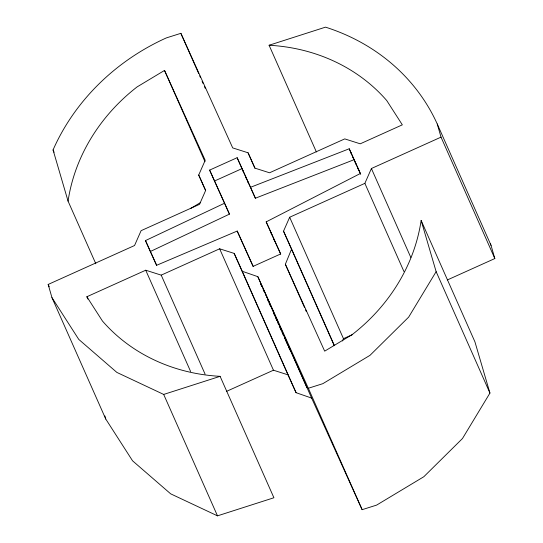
<?xml version="1.0" encoding="UTF-8"?>
<svg xmlns="http://www.w3.org/2000/svg" width="543" height="543" viewBox="0 0 543 543"><rect width="100%" height="100%" fill="white"/><g stroke="black" fill="none" stroke-linecap="round" stroke-linejoin="round"><path stroke-width="0.81" d="M304.555 307.576L285.36 264.265L291.605 249.033L283.527 231.175L289.663 217.241L364.869 183.351L371.405 168.513L441.025 137.135L437.244 123.974A211.308 189.765 -23.9 0 0 325.508 27.15L269.09 45.245L316.386 151.972M205.566 190.491L198.711 175.022L205.193 160.314L164.522 70.427L137.094 86.914A181.124 162.656 -23.9 0 0 68.065 201.141L95.826 263.783M342.443 340.984L343.468 338.662L352.678 334.508M285.36 264.265L324.673 351.151L352.102 334.671A181.124 162.656 -23.9 0 0 421.13 220.438L436.138 271.649L408.669 317.105L370.021 355.319L322.827 383.677L308.329 388.259L257.837 276.672L242.259 271.269L234.182 253.411L219.644 248.796L161.21 275.131L145.728 270.217L86.866 296.743L87.898 299.064M421.13 220.438L474.935 341.859L489.942 393.071L462.473 438.527L423.825 476.734L376.632 505.099L362.133 509.673L311.641 398.087L257.837 276.672M190.898 208.329L200.279 202.688M280.697 254.185L266.179 221.877L360.396 173.475L349.224 148.775L250.533 187.301L237.142 157.701L209.618 170.102L229.438 214.132L150.323 251.518L156.608 265.412M150.323 251.518L145.483 240.59L224.598 203.204L209.618 170.102M214.465 181.029L241.988 168.629L237.142 157.701M86.866 296.743L102.451 321.028A181.124 162.656 -23.9 0 0 220.105 376.333L273.91 497.755L217.492 515.85L170.678 493.838L132.567 460.817L105.756 419.026L51.952 297.612L48.171 284.444L134.555 245.517L141.092 230.673L199.532 204.338L205.668 190.41L198.711 175.022M447.398 279.93L494.829 258.556L491.048 245.388L437.244 123.974M226.546 391.354L273.455 370.217L287.987 374.833L296.064 392.684L311.641 398.087M266.179 221.877L280.69 253.948L253.167 266.348L237.196 231.053L156.655 265.289L145.483 240.59M241.988 168.629L255.38 198.229L354.063 159.703L360.701 174.364M51.952 297.612L78.762 339.402L116.874 372.423L163.687 394.435L220.105 376.333M269.09 45.245A181.124 162.656 -23.9 0 1 386.745 100.557L402.329 124.842L360.233 143.814L344.751 138.893L269.545 172.783L255.013 168.167L248.056 152.787L232.709 147.906L180.867 33.327L166.368 37.901A211.308 189.765 -23.9 0 0 53.058 149.929L68.065 201.141M253.153 266.538L237.196 231.053M441.025 137.135L494.829 258.556M436.138 271.649L489.942 393.071M371.405 168.513L410.82 257.45M364.869 183.351L403.938 271.514M349.224 148.775L354.063 159.703M355.095 162.018L356.12 164.339M357.83 168.201L358.855 170.516M350.581 152.04L351.26 153.588M352.977 157.456L353.663 159.004M289.663 217.241L343.468 338.662M291.605 249.033L334.44 345.701M283.527 231.175L334.244 345.633M248.056 152.787L254.911 168.249M305.58 309.897L306.266 311.444M270.842 232.506L271.867 234.82M273.584 238.682L274.609 241.004M250.533 187.301L255.38 198.229M242.667 170.176L243.698 172.491M245.409 176.353L246.434 178.674M247.465 180.989L248.49 183.31M180.867 33.327L198.69 73.543M199.715 75.864L200.401 77.411M202.111 81.274L203.143 83.595M204.514 86.69L205.2 88.237M308.329 388.259L362.133 509.673M261.095 284.233L262.12 286.548M263.151 288.869L264.862 292.731M265.547 294.279L266.912 297.367M267.597 298.915L306.978 387.77M260.783 284.308L261.807 286.629M263.179 289.718L263.864 291.265M267.292 298.989L268.317 301.311M269.002 302.851L270.373 305.947M273.794 313.671L274.819 315.992M275.505 317.533L276.876 320.628M277.901 322.942L278.586 324.49M279.272 326.038L281.328 330.673M282.014 332.214L283.378 335.309M284.41 337.624L285.095 339.171M285.781 340.712L287.831 345.348M288.516 346.896L289.887 349.984M224.598 203.204L229.438 214.132M164.522 70.427L204.962 161.685M242.259 271.269L296.064 392.684M234.182 253.411L287.987 374.833M219.644 248.796L273.455 370.217M161.21 275.131L205.078 374.12M145.728 270.217L190.627 371.521M163.687 394.435L217.492 515.85M53.058 149.929L54.09 152.25M48.171 284.444L49.203 286.765M104.867 415.931L105.756 419.026M490.356 243.875A211.308 189.765 -23.9 0 1 491.048 245.388"/></g></svg>
